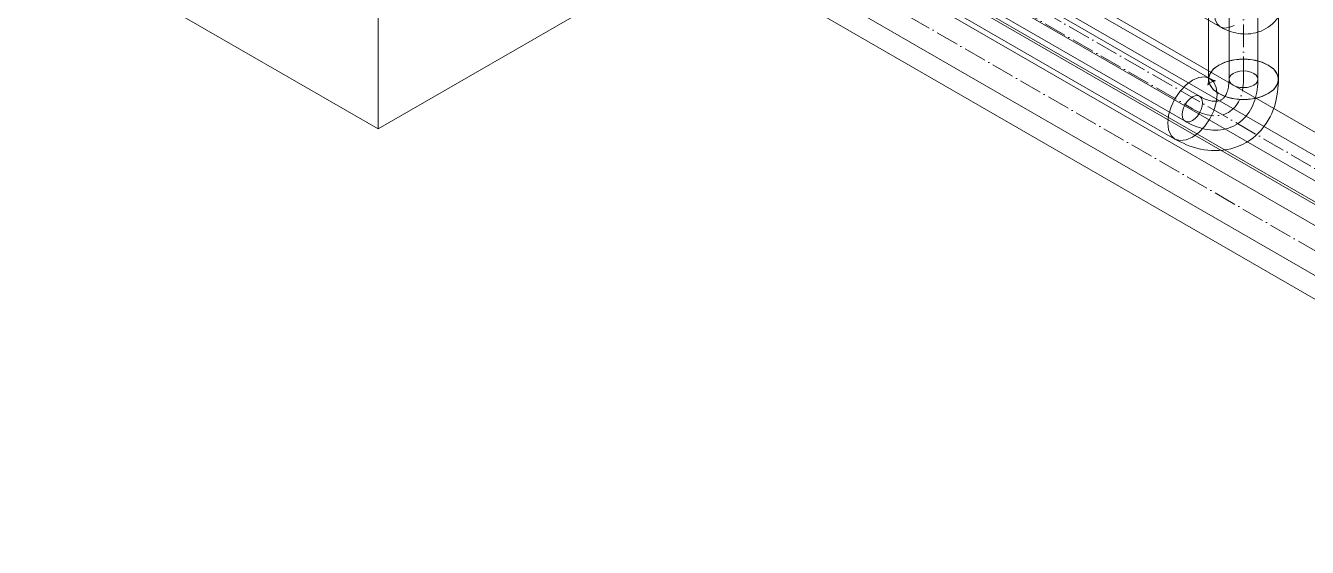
# Model space of a CAD drawing. Header units: millimetres. Extents: x -88595 to 880822, y -1054509 to -148035.
# Drawn here: x 375483 to 376047, y -321011 to -320781 of the extents above; entities that cross this region are included whole.
import ezdxf

# ---------------------------------------------------------------- set-up
doc = ezdxf.new("R2010")
doc.units = ezdxf.units.MM
doc.linetypes.add('$12$ADSK_Осевая', pattern=[14, 10, -2, 0, -2])
doc.linetypes.add('$13$ADSK_Осевая', pattern=[14, 10, -2, 0, -2])
for name, color, linetype, lineweight in [('Изоляция', 7, 'Continuous', 18), ('Оборудование', 7, 'Continuous', 18), ('Трубопровод', 7, 'Continuous', 18), ('Трубопроводы', 7, 'Continuous', 18)]:
    doc.layers.add(name, color=color, linetype=linetype, lineweight=lineweight)

# ---------------------------------------------------------------- blocks, each defined once
blk = doc.blocks.new('$0$ADSK_Канальный блок кондиционера1 - AD182MJERAB-3267445-В_ОВ3_1')
at = {"layer": 'Оборудование'}
for p, q in [((186.24, 16943.56), (928.7, 16514.9)), ((1421.55, 16799.45), (928.7, 16514.9)), ((928.7, 16514.9), (928.7, 16719.03))]:
    blk.add_line(p, q, dxfattribs=at)
blk = doc.blocks.new('$0$ADSK_МедьПайка_Отвод-гнутая труба - Отвод _гнутая труба_-3260024-В_ОВ3_1')
at = {"layer": 'Трубопроводы', "color": 134, "true_color": 0x00a6a6}
for points in [[(1302.91, 16525.67, 0), (1303.16, 16525.82, 0), (1303.4, 16526, 0), (1303.64, 16526.2, 0), (1303.87, 16526.42, 0), (1304.1, 16526.67, 0), (1304.33, 16526.96, 0), (1304.56, 16527.28, 0), (1304.78, 16527.64, 0), (1305, 16528.03, 0), (1305.2, 16528.47, 0), (1305.4, 16528.95, 0), (1305.58, 16529.47, 0), (1305.75, 16530.03, 0), (1305.9, 16530.63, 0), (1306.03, 16531.27, 0), (1306.13, 16531.94, 0), (1306.22, 16532.66, 0), (1306.27, 16533.41, 0), (1306.3, 16534.19, 0), (1306.31, 16534.7, 0)], [(1308.17, 16537.29, 0), (1307.16, 16536.54, 0), (1306.53, 16535.65, 0), (1306.31, 16534.7, 0), (1306.53, 16533.75, 0), (1307.16, 16532.87, 0), (1308.17, 16532.11, 0), (1309.49, 16531.53, 0), (1311.02, 16531.16, 0), (1312.66, 16531.04, 0), (1314.3, 16531.16, 0), (1315.84, 16531.53, 0), (1317.15, 16532.11, 0)], [(1317.15, 16532.11, 0), (1318.16, 16532.87, 0), (1318.79, 16533.75, 0), (1319.01, 16534.7, 0), (1318.79, 16535.65, 0), (1318.16, 16536.54, 0), (1317.15, 16537.29, 0), (1315.84, 16537.88, 0), (1314.3, 16538.24, 0), (1312.66, 16538.37, 0), (1311.02, 16538.24, 0), (1309.49, 16537.88, 0), (1308.17, 16537.29, 0)], [(1309.26, 16514.67, 0), (1310.25, 16515.29, 0), (1311.2, 16515.98, 0), (1312.1, 16516.73, 0), (1312.95, 16517.54, 0), (1313.74, 16518.4, 0), (1314.47, 16519.31, 0), (1315.15, 16520.26, 0), (1315.76, 16521.26, 0), (1316.32, 16522.29, 0), (1316.82, 16523.35, 0), (1317.27, 16524.44, 0), (1317.66, 16525.55, 0), (1318, 16526.69, 0), (1318.29, 16527.85, 0), (1318.53, 16529.03, 0), (1318.71, 16530.22, 0), (1318.86, 16531.44, 0), (1318.95, 16532.66, 0), (1319, 16533.91, 0), (1319.01, 16534.7, 0)], [(1290.21, 16516.56, 0), (1289.05, 16516.06, 0), (1287.96, 16515.95, 0), (1287.03, 16516.24, 0), (1286.32, 16516.9, 0), (1285.87, 16517.89, 0), (1285.72, 16519.15, 0), (1285.87, 16520.58, 0), (1286.32, 16522.09, 0), (1287.03, 16523.57, 0), (1287.96, 16524.93, 0), (1289.05, 16526.08, 0), (1290.21, 16526.93, 0)], [(1290.21, 16526.93, 0), (1291.37, 16527.42, 0), (1292.45, 16527.53, 0), (1293.38, 16527.24, 0), (1294.1, 16526.58, 0), (1294.55, 16525.59, 0), (1294.7, 16524.33, 0), (1294.55, 16522.9, 0), (1294.1, 16521.39, 0), (1293.38, 16519.91, 0), (1292.45, 16518.55, 0), (1291.37, 16517.4, 0), (1290.21, 16516.56, 0)], [(1302.91, 16525.67, 0), (1302.65, 16525.53, 0), (1302.38, 16525.41, 0), (1302.09, 16525.3, 0), (1301.78, 16525.21, 0), (1301.44, 16525.14, 0), (1301.08, 16525.08, 0), (1300.69, 16525.04, 0), (1300.27, 16525.03, 0), (1299.82, 16525.04, 0), (1299.34, 16525.08, 0), (1298.83, 16525.15, 0), (1298.28, 16525.25, 0), (1297.72, 16525.39, 0), (1297.12, 16525.56, 0), (1296.5, 16525.77, 0), (1295.86, 16526.01, 0), (1295.2, 16526.3, 0), (1294.52, 16526.62, 0), (1293.83, 16526.99, 0), (1293.38, 16527.24, 0)], [(1309.26, 16514.67, 0), (1308.22, 16514.12, 0), (1307.15, 16513.64, 0), (1306.05, 16513.24, 0), (1304.93, 16512.91, 0), (1303.79, 16512.65, 0), (1302.63, 16512.47, 0), (1301.47, 16512.37, 0), (1300.3, 16512.33, 0), (1299.13, 16512.36, 0), (1297.96, 16512.46, 0), (1296.8, 16512.61, 0), (1295.64, 16512.83, 0), (1294.48, 16513.11, 0), (1293.33, 16513.44, 0), (1292.19, 16513.82, 0), (1291.06, 16514.26, 0), (1289.94, 16514.74, 0), (1288.83, 16515.27, 0), (1287.73, 16515.85, 0), (1287.03, 16516.24, 0)]]:
    blk.add_polyline3d(points, dxfattribs=at)

msp = doc.modelspace()

# ---------------------------------------------------------------- linework, layer by layer
at = {"layer": 'Изоляция', "color": 134, "true_color": 0x00a6a6}
for p, q in [((376003.37, -320569.13), (376003.37, -320804.69)), ((376034.07, -320804.69), (376034.07, -320569.13)), ((376003.94, -320804.36), (375768.3, -320668.31)), ((378565.65, -322311), (375759.65, -320690.95)), ((375752.95, -320694.9), (375988.59, -320830.95)), ((375740.52, -320722.69), (378549.14, -322344.25))]:
    msp.add_line(p, q, dxfattribs=at)
at = {"layer": 'Изоляция', "color": 190, "true_color": 0x8000ff}
for p, q in [((378546.71, -322269.36), (375744.6, -320651.56)), ((375804.03, -320663.57), (376008.47, -320781.61)), ((375727.58, -320673.51), (378536.21, -322295.08))]:
    msp.add_line(p, q, dxfattribs=at)
for points in [[(376028.59, -320782.39, 0), (376029.61, -320781.75, 0), (376030.59, -320781.04, 0), (376031.51, -320780.28, 0), (376032.36, -320779.46, 0), (376033.15, -320778.6, 0), (376033.88, -320777.7, 0), (376034.53, -320776.77, 0), (376035.12, -320775.82, 0), (376035.64, -320774.86, 0), (376036.1, -320773.89, 0), (376036.51, -320772.91, 0), (376036.85, -320771.93, 0), (376037.14, -320770.95, 0), (376037.38, -320769.98, 0), (376037.58, -320769.01, 0), (376037.73, -320768.04, 0), (376037.84, -320767.08, 0), (376037.92, -320766.13, 0), (376037.96, -320765.18, 0), (376037.96, -320764.58, 0)], [(376005.95, -320776.03, 0), (376006.25, -320778.44, 0), (376007.11, -320780.34, 0), (376008.47, -320781.61, 0), (376010.26, -320782.16, 0), (376012.33, -320781.95, 0), (376014.56, -320781, 0)], [(376014.56, -320781, 0), (376012.33, -320781.95, 0), (376010.26, -320782.16, 0), (376008.47, -320781.61, 0), (376007.11, -320780.34, 0), (376006.25, -320778.44, 0), (376005.95, -320776.03, 0)], [(376028.59, -320782.39, 0), (376027.52, -320782.96, 0), (376026.42, -320783.45, 0), (376025.3, -320783.86, 0), (376024.16, -320784.2, 0), (376023.02, -320784.45, 0), (376021.88, -320784.63, 0), (376020.75, -320784.73, 0), (376019.63, -320784.77, 0), (376018.54, -320784.74, 0), (376017.46, -320784.65, 0), (376016.42, -320784.51, 0), (376015.4, -320784.32, 0), (376014.4, -320784.08, 0), (376013.44, -320783.8, 0), (376012.5, -320783.49, 0), (376011.59, -320783.14, 0), (376010.7, -320782.75, 0), (376009.84, -320782.34, 0), (376009, -320781.9, 0), (376008.47, -320781.61, 0)]]:
    msp.add_polyline3d(points, dxfattribs=at)
at = {"layer": 'Изоляция', "color": 134, "true_color": 0x00a6a6}
for points in [[(376007.86, -320798.42, 0), (376011.04, -320797.02, 0), (376014.74, -320796.13, 0), (376018.72, -320795.83, 0), (376022.69, -320796.13, 0), (376026.39, -320797.02, 0), (376029.57, -320798.42, 0)], [(376029.57, -320798.42, 0), (376026.88, -320797.19, 0), (376023.78, -320796.33, 0), (376020.43, -320795.88, 0), (376016.99, -320795.89, 0), (376013.64, -320796.33, 0), (376010.55, -320797.19, 0), (376007.86, -320798.42, 0)], [(376007.86, -320810.96, 0), (376005.42, -320809.12, 0), (376003.89, -320806.99, 0), (376003.37, -320804.69, 0), (376003.89, -320802.4, 0), (376005.42, -320800.26, 0), (376007.86, -320798.42, 0)], [(376007.86, -320798.42, 0), (376005.72, -320799.98, 0), (376004.23, -320801.77, 0), (376003.46, -320803.7, 0), (376003.46, -320805.69, 0), (376004.23, -320807.62, 0), (376005.72, -320809.41, 0), (376007.86, -320810.96, 0)], [(376029.57, -320798.42, 0), (376032.01, -320800.26, 0), (376033.54, -320802.4, 0), (376034.07, -320804.69, 0), (376033.54, -320806.99, 0), (376032.01, -320809.12, 0), (376029.57, -320810.96, 0)], [(376029.57, -320810.96, 0), (376031.71, -320809.41, 0), (376033.21, -320807.62, 0), (376033.97, -320805.68, 0), (376033.97, -320803.7, 0), (376033.2, -320801.76, 0), (376031.71, -320799.98, 0), (376029.57, -320798.42, 0)], [(375996.27, -320805.12, 0), (375993.46, -320807.17, 0), (375990.84, -320809.93, 0), (375988.59, -320813.22, 0), (375986.87, -320816.81, 0), (375985.78, -320820.46, 0), (375985.41, -320823.92, 0)], [(375985.41, -320823.92, 0), (375985.78, -320820.46, 0), (375986.87, -320816.81, 0), (375988.59, -320813.22, 0), (375990.84, -320809.93, 0), (375993.46, -320807.17, 0), (375996.27, -320805.12, 0)], [(376007.12, -320811.39, 0), (376006.75, -320808.36, 0), (376005.67, -320805.96, 0), (376003.94, -320804.36, 0), (376001.69, -320803.67, 0), (375999.07, -320803.93, 0), (375996.27, -320805.12, 0)], [(375996.27, -320805.12, 0), (375999.07, -320803.93, 0), (376001.69, -320803.67, 0), (376003.94, -320804.36, 0), (376005.67, -320805.96, 0), (376006.75, -320808.36, 0), (376007.12, -320811.39, 0)], [(376003.02, -320807.3, 0), (376003.03, -320807.27, 0), (376003.06, -320807.2, 0), (376003.1, -320807.07, 0), (376003.15, -320806.88, 0), (376003.2, -320806.65, 0), (376003.25, -320806.36, 0), (376003.3, -320806.02, 0), (376003.33, -320805.62, 0), (376003.36, -320805.19, 0), (376003.37, -320804.7, 0), (376003.37, -320804.69, 0)], [(376004.47, -320805.93, 0), (376004.19, -320806.11, 0), (376003.93, -320806.29, 0), (376003.7, -320806.49, 0), (376003.5, -320806.68, 0), (376003.33, -320806.86, 0), (376003.2, -320807.01, 0), (376003.11, -320807.14, 0), (376003.05, -320807.24, 0), (376003.03, -320807.29, 0), (376003.02, -320807.3, 0)], [(376006.37, -320805.37, 0), (376006.34, -320805.36, 0), (376006.26, -320805.35, 0), (376006.13, -320805.32, 0), (376005.95, -320805.27, 0), (376005.72, -320805.2, 0), (376005.44, -320805.09, 0), (376005.12, -320804.96, 0), (376004.76, -320804.8, 0), (376004.37, -320804.6, 0), (376003.95, -320804.37, 0), (376003.94, -320804.36, 0)], [(376004.47, -320805.93, 0), (376004.76, -320805.78, 0), (376005.05, -320805.65, 0), (376005.33, -320805.54, 0), (376005.6, -320805.47, 0), (376005.83, -320805.41, 0), (376006.03, -320805.38, 0), (376006.19, -320805.37, 0), (376006.3, -320805.36, 0), (376006.36, -320805.36, 0), (376006.37, -320805.37, 0)], [(376019.82, -320832.52, 0), (376021.34, -320831.57, 0), (376022.79, -320830.52, 0), (376024.16, -320829.37, 0), (376025.44, -320828.15, 0), (376026.62, -320826.86, 0), (376027.71, -320825.5, 0), (376028.71, -320824.1, 0), (376029.6, -320822.66, 0), (376030.4, -320821.18, 0), (376031.12, -320819.68, 0), (376031.74, -320818.16, 0), (376032.28, -320816.62, 0), (376032.74, -320815.07, 0), (376033.13, -320813.52, 0), (376033.44, -320811.96, 0), (376033.69, -320810.39, 0), (376033.87, -320808.82, 0), (376033.99, -320807.26, 0), (376034.06, -320805.69, 0), (376034.07, -320804.69, 0)], [(375996.27, -320830.19, 0), (375999.07, -320828.14, 0), (376001.69, -320825.37, 0), (376003.94, -320822.08, 0), (376005.67, -320818.49, 0), (376006.75, -320814.84, 0), (376007.12, -320811.39, 0)], [(376007.12, -320811.39, 0), (376006.75, -320814.84, 0), (376005.67, -320818.49, 0), (376003.94, -320822.08, 0), (376001.69, -320825.37, 0), (375999.07, -320828.14, 0), (375996.27, -320830.19, 0)], [(376029.57, -320810.96, 0), (376026.39, -320812.37, 0), (376022.69, -320813.25, 0), (376018.72, -320813.55, 0), (376014.74, -320813.25, 0), (376011.04, -320812.37, 0), (376007.86, -320810.96, 0)], [(376007.86, -320810.96, 0), (376010.55, -320812.2, 0), (376013.65, -320813.06, 0), (376017, -320813.5, 0), (376020.44, -320813.5, 0), (376023.79, -320813.06, 0), (376026.88, -320812.19, 0), (376029.57, -320810.96, 0)], [(375985.41, -320823.92, 0), (375985.78, -320826.95, 0), (375986.87, -320829.35, 0), (375988.59, -320830.95, 0), (375990.84, -320831.64, 0), (375993.46, -320831.38, 0), (375996.27, -320830.19, 0)], [(375996.27, -320830.19, 0), (375993.46, -320831.38, 0), (375990.84, -320831.64, 0), (375988.59, -320830.95, 0), (375986.87, -320829.35, 0), (375985.78, -320826.95, 0), (375985.41, -320823.92, 0)], [(376019.82, -320832.52, 0), (376018.23, -320833.36, 0), (376016.59, -320834.09, 0), (376014.92, -320834.71, 0), (376013.22, -320835.2, 0), (376011.51, -320835.58, 0), (376009.79, -320835.85, 0), (376008.08, -320836.01, 0), (376006.38, -320836.06, 0), (376004.7, -320836.02, 0), (376003.04, -320835.88, 0), (376001.41, -320835.66, 0), (375999.81, -320835.36, 0), (375998.24, -320834.99, 0), (375996.7, -320834.55, 0), (375995.19, -320834.04, 0), (375993.72, -320833.47, 0), (375992.27, -320832.84, 0), (375990.85, -320832.16, 0), (375989.46, -320831.44, 0), (375988.59, -320830.95, 0)]]:
    msp.add_polyline3d(points, dxfattribs=at)
at = {"layer": 'Трубопровод', "color": 134, "true_color": 0x00a6a6}
for p, q in [((376012.37, -320569.13), (376012.37, -320804.69)), ((376025.07, -320804.69), (376025.07, -320569.13)), ((375999.44, -320812.15), (375763.8, -320676.11)), ((375757.45, -320687.1), (375993.09, -320823.15)), ((378563.17, -322319.96), (375754.54, -320698.4)), ((375745.02, -320714.89), (378553.64, -322336.46))]:
    msp.add_line(p, q, dxfattribs=at)
at = {"layer": 'Трубопровод', "color": 134, "linetype": '$12$ADSK_Осевая', "true_color": 0x00a6a6}
for p, q in [((376018.72, -320804.69), (376018.72, -320569.13)), ((376018.72, -320804.69), (376018.72, -320569.13)), ((375760.62, -320681.6), (375996.27, -320817.65)), ((375760.62, -320681.6), (375996.27, -320817.65)), ((375749.78, -320706.64), (378558.41, -322328.21)), ((375749.78, -320706.64), (378558.41, -322328.21))]:
    msp.add_line(p, q, dxfattribs=at)
at = {"layer": 'Трубопровод', "color": 190, "true_color": 0x8000ff}
for p, q in [((378545.47, -322279.04), (375736.84, -320657.48)), ((375732.08, -320665.72), (378540.71, -322287.28))]:
    msp.add_line(p, q, dxfattribs=at)
at = {"layer": 'Трубопровод', "color": 190, "linetype": '$12$ADSK_Осевая', "true_color": 0x8000ff}
msp.add_line((375734.46, -320661.6), (378543.09, -322283.16), dxfattribs=at)
msp.add_line((375734.46, -320661.6), (378543.09, -322283.16), dxfattribs=at)
at = {"layer": 'Трубопровод', "color": 134, "true_color": 0x00a6a6}
for points in [[(376014.23, -320802.1, 0), (376015.54, -320801.52, 0), (376017.07, -320801.15, 0), (376018.72, -320801.03, 0), (376020.36, -320801.15, 0), (376021.89, -320801.52, 0), (376023.21, -320802.1, 0)], [(376014.23, -320807.28, 0), (376013.22, -320806.52, 0), (376012.58, -320805.64, 0), (376012.37, -320804.69, 0), (376012.58, -320803.74, 0), (376013.22, -320802.86, 0), (376014.23, -320802.1, 0)], [(376023.21, -320807.28, 0), (376021.89, -320807.87, 0), (376020.36, -320808.23, 0), (376018.72, -320808.36, 0), (376017.07, -320808.23, 0), (376015.54, -320807.87, 0), (376014.23, -320807.28, 0)], [(376023.21, -320802.1, 0), (376024.22, -320802.86, 0), (376024.85, -320803.74, 0), (376025.07, -320804.69, 0), (376024.85, -320805.64, 0), (376024.22, -320806.52, 0), (376023.21, -320807.28, 0)], [(375996.27, -320812.47, 0), (375995.1, -320813.32, 0), (375994.02, -320814.46, 0), (375993.09, -320815.82, 0), (375992.38, -320817.31, 0), (375991.93, -320818.82, 0), (375991.78, -320820.25, 0)], [(376000.76, -320815.06, 0), (376000.6, -320813.81, 0), (376000.15, -320812.82, 0), (375999.44, -320812.15, 0), (375998.51, -320811.87, 0), (375997.43, -320811.97, 0), (375996.27, -320812.47, 0)], [(375996.27, -320822.84, 0), (375997.43, -320821.99, 0), (375998.51, -320820.85, 0), (375999.44, -320819.49, 0), (376000.15, -320818, 0), (376000.6, -320816.49, 0), (376000.76, -320815.06, 0)], [(375991.78, -320820.25, 0), (375991.93, -320821.5, 0), (375992.38, -320822.49, 0), (375993.09, -320823.15, 0), (375994.02, -320823.44, 0), (375995.1, -320823.33, 0), (375996.27, -320822.84, 0)]]:
    msp.add_polyline3d(points, dxfattribs=at)
at = {"layer": 'Трубопроводы', "color": 134, "linetype": '$13$ADSK_Осевая', "true_color": 0x00a6a6}
msp.add_ellipse((375996.27, -320791.73), major_axis=(-15.88, 27.5), ratio=0.57735, start_param=2.356194, end_param=3.926991, dxfattribs=at)

# ---------------------------------------------------------------- block references
at = {"layer": 'Оборудование'}
msp.add_blockref('$0$ADSK_Канальный блок кондиционера1 - AD182MJERAB-3267445-В_ОВ3_1', (374709.59, -337341.43), dxfattribs=at)
at = {"layer": 'Трубопроводы', "color": 134, "true_color": 0x00a6a6}
msp.add_blockref('$0$ADSK_МедьПайка_Отвод-гнутая труба - Отвод _гнутая труба_-3260024-В_ОВ3_1', (374706.06, -337339.39), dxfattribs=at)

doc.saveas('drawing.dxf')
